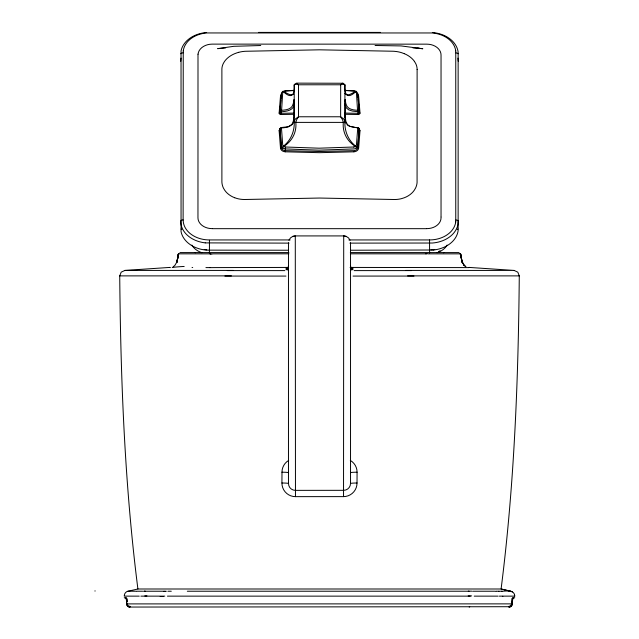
<?xml version="1.0" encoding="UTF-8"?>
<svg xmlns="http://www.w3.org/2000/svg" width="639" height="639" viewBox="0 0 639 639"><rect width="100%" height="100%" fill="white"/><g stroke="black" fill="none" stroke-linecap="round" stroke-linejoin="round"><path stroke-width="0.96" d="M281.032 128.008A1.07 0.815 0 0 0 279.962 128.846L281.336 147.649A4.425 3.451 -3 0 0 285.298 150.644L319.532 151.515L353.846 150.652A4.425 3.451 3 0 0 357.792 147.649L359.174 128.846A1.07 0.815 0 0 0 358.104 128.008M282.111 92.216A4.425 3.347 -7.3 0 0 281.328 93.877L279.962 112.536A1.07 0.799 -4.9 0 0 281.032 113.311L294.14 113.087M288.692 460.415A13.611 13.563 18.5 0 0 281.991 472.205L281.927 483.004A13.523 13.491 23.2 0 0 295.466 496.647L343.534 496.623A13.523 13.491 -23.2 0 0 357.017 483.004L357.073 472.205A13.611 13.563 -18.5 0 0 350.3 460.415M429.56 242.94L429.56 240.751M441.038 217.196L441.038 217.811A14.258 10.823 0 0 1 426.852 228.634L426.509 228.674M509.099 606.882L509.099 606.283A2.244 1.997 -33.1 0 0 511.4 604.214L512.334 603.871L126.666 603.903A3.243 3.027 38.2 0 0 129.901 607.05L509.099 606.715M509.099 606.93L509.099 607.018A3.243 3.019 -38.2 0 0 512.254 603.871A3.243 3.227 -10.9 0 1 509.099 607.17M355.667 146.115A2.804 2.125 15.3 0 0 355.963 145.876A2.923 2.197 11.4 0 0 356.45 144.901L357.752 127.928L349.469 126.25L347.496 124.669L346.074 121.849A28.747 18.707 0 0 1 345.771 120.827L345.156 116.05L345.164 99.66L345.731 103.031A29.138 18.962 0 0 0 346.066 104.205C347.296 109.349 353.311 110.1 357.752 110.283A1.486 0.966 -1.2 0 1 359.238 111.154M344.924 114.277L358.08 114.509L358.104 111.993A1.07 0.815 0 0 0 359.174 111.154L357.8 93.877M429.56 240.583L429.568 239.937L432.148 239.841A26.343 20.001 0 0 0 455.735 221.925M343.534 496.623L343.71 235.919L295.29 235.919L292.774 236.39L290.465 237.916L288.948 240.224M353.679 147.01L319.069 148.192L285.457 147.01A2.868 2.404 0 0 1 283.78 146.323A1.853 0.639 48.2 0 0 283.452 146.123A2.883 2.205 -17.2 0 1 282.702 144.901L281.424 127.528L288.197 126.722L292.374 124.389M514.115 270.433L517.806 272.158L519.275 275.888C518.333 380.437 514.315 485.217 501.096 588.998L137.92 588.998L127.936 591.227A4.345 4.345 0 0 0 126.179 592.057L125.292 592.96A5.32 5.32 0 0 0 124.278 596.131L139.23 596.139M180.733 61.32L180.861 59.179A28.771 21.846 0 0 1 181.037 58.117M458.267 221.326L457.963 224.521A28.771 21.846 0 0 1 432.371 243.028L349.964 243.124M295.825 83.901A1.605 1.23 1.1 0 0 294.22 85.115L294.22 121.17C294.787 130.683 291.112 140.229 283.452 146.123A1.494 0.847 -58.2 0 0 282.566 147.905A4.433 3.403 -11 0 1 281.336 145.924L279.962 128.846M294.22 121.17A1.605 1.206 1.1 0 0 295.825 122.392C296.808 132.161 292.143 141.291 283.748 146.347A1.494 0.511 -48 0 0 282.566 147.905M294.22 85.115C294.859 94.548 291.759 99.62 283.452 91.736A1.494 0.511 48 0 0 282.566 91.728A4.409 3.299 -9.6 0 0 282.111 92.216M359.174 128.846L357.8 145.924A4.425 3.347 7.3 0 1 356.985 147.465M294.164 114.277L281.056 114.509A1.917 1.446 -2.8 0 1 279.131 113.055L280.505 96.09M353.91 151.818L319.532 152.681L285.226 151.81L285.457 147.01M358.83 129.35A1.917 1.47 2.8 0 1 360.005 130.763L358.631 148.232A5.28 4.098 2.5 0 1 353.91 151.81M295.825 122.313L296.648 119.701L298.501 116.769L298.501 84.779L296.36 83.142L343.095 83.246M198.002 54.187L197.962 217.899A14.258 10.823 0 0 0 212.148 228.634L212.491 228.674M183.241 50.864L183.121 219.96A2.284 1.55 0.9 0 0 180.797 220.886M455.759 221.925L455.759 50.864M281.392 127.928C285.817 127.728 291.839 127.025 293.061 121.849A29.138 18.962 0 0 0 293.397 120.683L293.98 115.947L293.988 99.836L293.365 103.183A28.747 18.707 0 0 1 293.069 104.205C291.839 109.389 285.817 110.068 281.384 110.283A1.486 0.966 1.2 0 0 279.898 111.154M280.809 99.804L279.962 112.536A0.839 0.551 1.8 0 1 279.131 113.047M280.928 98.749L281.336 95.602A4.425 3.259 -2.8 0 1 281.487 95.051M294.228 121.035L295.577 118.806L298.501 116.769L340.635 116.769L343.558 118.806L344.908 121.035M137.904 588.998C124.685 485.217 120.667 380.437 119.725 275.888L121.194 272.158L124.885 270.433M173.161 266.782L174.806 265.481L176.875 262.014L178.465 253.827L176.923 262.054L178.473 253.835L211.054 253.851M176.955 262.078L178.473 253.835L178.952 253.843M344.748 104.229A29.881 19.442 0 0 0 345.02 105.131L346.514 108.071L348.75 109.868L352.408 111.058L357.632 111.689L356.45 93.11A2.883 2.093 16.1 0 0 355.627 91.768A1.853 1.046 58 0 0 355.388 91.513C352.464 92.943 347.488 96.992 344.756 93.382M355.651 127.552L357.68 127.528M294.244 84.891L295.665 84.036L298.501 84.779L340.635 84.779L343.423 84.036L344.892 84.891M294.02 121.434L293.045 123.479M281.08 111.857C285.881 111.314 292.71 110.89 294.116 105.131A30.121 19.601 0 0 0 294.259 104.684M281.08 127.88L281.503 127.712M293.7 94.237C290.386 96.09 286.671 92.959 283.748 91.513A1.494 0.847 58.2 0 0 282.574 91.72M292.774 236.398L295.29 235.919L295.466 496.623M433.769 250.001L350.947 250.232M285.29 90.874L294.267 90.347M169.934 267.414L124.821 270.433L131.914 270.417M285.457 91.002L294.379 90.514M430.886 249.857L432.196 249.785A26.822 20.36 0 0 0 434.792 249.474M225.639 47.925L217.667 48.644L233.81 46.312L260.744 45.529M170.206 267.605L170.078 267.605M502.494 591.227L502.677 591.227C506.927 590.963 514.643 589.813 514.73 596.131L499.339 596.139M425.63 253.859L426.405 253.851M129.901 607.17A3.243 3.227 10.9 0 1 126.666 603.871L127.576 604.214M496.231 591.227L501.583 591.227M502.15 591.227L501.703 591.227M425.374 253.859L350.388 253.811M427.946 253.851L460.455 253.851L459.808 253.835M131.746 270.417L132.505 270.417M495.888 591.227L495.505 591.235M132.417 270.417L133.583 270.417M119.725 275.888L231.422 275.88M144.174 591.235L166.348 591.235M136.187 591.227L127.92 591.227M140.876 596.139L164.782 596.139M258.571 32.405L380.421 32.405M455.735 50.872A26.343 20.001 0 0 0 432.148 32.964L206.852 32.948A26.343 20.001 0 0 0 183.265 50.872M295.825 122.392L343.311 122.392A1.605 1.206 -1.1 0 0 344.916 121.17L344.916 85.115A1.605 1.23 -1.1 0 0 343.455 83.901M212.723 228.674L426.277 228.674M290.114 239.937L209.432 239.937A26.231 19.913 0 0 1 183.177 219.968M348.886 239.937L429.568 239.937M205.231 242.892L289.036 243.124M288.053 250.232L206.629 250.137A28.771 21.846 0 0 1 181.061 231.637L181.037 51.008A28.771 21.846 0 0 1 206.629 32.501M179.926 252.589L288.892 252.589M350.316 252.589L459.098 252.589M288.892 253.811L212.595 253.851M288.421 267.429L214.6 267.597A42.549 2.5 -0.3 0 1 209.911 267.637M233.403 270.425L133.902 270.417M405.597 270.425L514.179 270.433L469.066 267.414M407.578 275.88L519.275 275.888M167.865 591.235L171.284 591.227M187.315 591.227L469.042 591.227M472.652 591.235L494.818 591.235M167.426 596.139L470.304 596.139M474.218 596.139L498.116 596.139M124.27 597.713L126.043 597.713A0.911 0.911 0 0 0 126.953 598.623L125.172 598.623M513.82 598.623L512.047 598.623A0.911 0.911 0 0 0 512.957 597.713L514.73 597.713M350.1 267.429L468.77 267.605M209.967 267.605L205.918 267.589M142.657 591.227L136.69 591.227M375.077 45.489L401.068 45.928L422.818 48.748L417.634 48.125M344.948 113.087L358.104 113.319A1.07 0.799 4.9 0 0 359.174 112.536L359.174 111.154M342.823 83.142L340.675 84.731L340.635 116.769L342.488 119.701L343.311 122.313M344.477 90.331L353.846 90.874A4.425 3.107 0 0 1 355.979 91.401M345.084 90.53L353.679 91.002A2.923 1.949 0 0 1 355.052 91.297A2.804 1.781 1.2 0 1 355.412 91.505M412.954 47.909L419.168 48.308M357.632 127.712L358.056 127.88M357.632 111.689L358.056 111.857M285.29 148.927L319.069 150.181L353.846 148.927A4.433 3.698 2.2 0 0 356.554 147.905A4.409 3.363 9.8 0 0 356.993 147.465M432.371 32.509L433.769 32.637M355.02 127.48L350.012 126.426L346.969 124.613M346.218 236.39L343.71 235.919L346.218 236.398L348.535 237.916L350.052 240.224M511.04 591.227L501.096 588.998L512.486 591.818M234.769 197.778L237.325 198.585A23.939 19.034 -5.8 0 0 245.799 199.472L319.5 198.042L394.638 199.512A23.923 19.042 5.9 0 0 400.31 198.921A23.715 18.882 5.9 0 0 401.675 198.593L404.311 197.747A23.827 18.986 5.9 0 0 414.376 190.102L415.558 188.042A23.715 18.89 5.8 0 0 416.029 186.971A23.923 19.05 5.7 0 0 417.075 182.482L417.115 69.419M404.303 53.684L401.675 52.725A23.883 17.125 5.1 0 0 400.318 52.318A23.923 17.165 5.1 0 0 394.638 51.344A24.641 17.724 5.1 0 0 393.193 51.24L319.5 49.818L245.807 51.264A23.851 17.069 -5.1 0 0 244.33 51.352A23.955 17.173 -5.1 0 0 238.69 52.342M464.273 265.409L465.911 266.703L464.257 265.425L462.181 261.966L460.543 253.819L462.045 262.078L460.535 253.827L462.125 262.014L464.194 265.481L462.205 261.958M344.916 121.17C344.349 130.683 348.023 140.229 355.683 146.123A1.494 0.847 58.2 0 1 356.57 147.905A1.494 0.511 48 0 0 355.396 146.379C347.033 141.283 342.32 132.185 343.311 122.392M414.376 61.328L415.558 63.269A23.955 17.157 5 0 1 416.037 64.267A23.931 17.141 5 0 1 417.115 69.459M345.995 123.319L345.02 121.154A30.121 19.601 0 0 1 344.748 120.252M357.712 127.528L357.752 127.928M460.527 253.835L461.989 262.11M281.503 111.689L282.686 93.11A2.923 2.197 -11.4 0 1 283.141 92.032A2.804 2.069 -14.7 0 1 283.436 91.728A1.853 1.046 -58.1 0 1 283.748 91.513M457.963 58.117L458.267 61.32M514.483 594.494L514.714 596.131M280.505 148.232L279.131 130.763A1.917 1.47 -2.8 0 1 280.217 129.374M358.08 97.703L357.8 95.602A4.425 3.259 2.8 0 0 357.536 94.788M358.207 98.749L359.174 112.536A0.839 0.551 -1.8 0 0 360.005 113.055A1.917 1.446 2.8 0 1 358.08 114.501M360.005 113.063L358.631 96.09A5.28 3.906 2.3 0 0 357.544 94.077M344.916 85.115C344.293 94.58 347.328 99.628 355.683 91.736A1.494 0.511 -48 0 1 356.57 91.728A4.409 3.011 0.9 0 0 355.971 91.409M180.733 221.326L180.861 223.458A28.771 21.846 0 0 0 205.231 242.876M209.44 240.288L209.44 242.94M281.056 114.509L281.032 111.993A1.07 0.815 0 0 1 279.962 111.154M129.901 606.715L129.901 606.283M441.038 216.845L441.038 54.954A14.258 10.823 0 0 0 426.852 44.155L212.148 44.123A14.298 10.855 0 0 0 198.05 54.187M429.56 243.124L429.592 252.94M350.531 242.764L350.531 483.491A6.821 0.487 0 0 1 357.073 483.004M288.469 242.764L288.469 483.491A6.821 0.487 0 0 0 281.927 483.004M209.44 243.124L209.408 252.94M502.669 596.267A49.97 0.871 2.3 0 1 502.853 596.323M471.67 595.915A49.97 1.526 0.8 0 1 468.179 595.907M163.225 596.538A49.97 2.005 -1 0 1 160.173 596.522M146.946 595.883A49.97 0.679 -1.8 0 1 144.797 595.907M498.867 591.339A47.43 0.639 1.8 0 1 498.596 591.355M471.782 591.163A48.077 1.446 0.8 0 1 468.307 591.155M95.051 591.059A115.731 1.518 0.2 0 1 95.075 590.891M165.309 591.418A47.518 1.454 -0.8 0 1 163.64 591.418M145.285 591.187A48.093 0.655 -1.8 0 1 143.615 591.195M469.713 606.691A3.179 1.11 -90 0 1 469.202 607.05M126.282 598.847A10.032 0.623 89.4 0 1 126.634 604.095M512.278 603.496A10.032 0.703 -89.9 0 1 512.702 598.192M126.043 597.729A10.032 0.703 89.9 0 1 126.722 603.496M512.366 604.103A10.032 0.623 -89.4 0 1 512.957 597.769M129.901 606.347A2.244 2.221 -0.2 0 1 127.512 604.222M511.551 602.545A9.122 0.623 -89.3 0 1 511.959 598.887M127.241 599.222A9.122 0.703 89.9 0 1 127.52 601.722M194.935 252.589A1.821 1.821 0 0 1 195.606 252.717M443.394 252.717A1.821 1.821 0 0 1 444.065 252.589M350.476 265.888A6.781 0.551 0.1 0 1 350.507 265.944A2.276 2.268 0 0 0 352.8 268.212L352.8 269.482A2.276 2.268 -0.1 0 1 350.531 267.214M350.404 267.797A9.042 0.607 0.1 0 1 352.768 268.212M350.484 269.985A16.902 1.134 0.1 0 0 351.21 269.898L351.762 269.818A13.627 0.919 0.1 0 0 352.768 269.554M288.469 267.214A2.276 2.268 0.1 0 1 286.2 269.482L286.2 268.212A2.276 2.268 0 0 0 288.469 265.944A6.781 0.543 -0.1 0 1 288.524 265.888M288.516 269.985A16.902 1.134 -0.1 0 1 287.79 269.898L287.278 269.826A13.627 0.919 -0.1 0 1 286.232 269.554M286.232 268.212A9.042 0.615 0 0 1 288.54 267.797M288.501 483.491A6.789 6.71 20.3 0 0 295.29 490.361L343.71 490.321A6.789 6.71 -20.3 0 0 350.499 483.491M350.531 472.668A6.821 0.463 0 0 1 357.073 472.205M350.452 471.949A6.941 6.813 -15.8 0 1 350.484 472.668M281.927 472.205A6.821 0.463 0 0 1 288.469 472.668M288.516 472.668A6.941 6.813 15.8 0 1 288.548 471.949M411.564 270.593A923.195 2.556 0 0 1 354.102 270.601M284.882 270.601A923.195 2.556 0 0 1 227.324 270.593M413.976 276.064A925.544 2.724 0 0 1 353.047 276.08M285.937 276.08A925.544 2.724 0 0 1 224.896 276.064M172.21 267.493A44.674 2.372 -0.2 0 1 184.184 266.447M192.698 267.517A44.514 1.11 2.3 0 1 192.043 267.477M427.387 253.723A34.913 0.711 -0.1 0 1 426.085 253.723M212.052 254.066A34.985 1.022 0 0 1 210.111 254.058M238.674 52.334A23.851 17.069 -5.1 0 0 237.317 52.725L234.689 53.684A23.851 17.069 -5.1 0 0 224.616 61.32L223.434 63.269A23.947 17.149 -5 0 0 222.971 64.267A23.931 17.141 -4.9 0 0 221.925 68.381A23.899 17.117 -4.9 0 0 221.885 69.427L221.893 181.899A20.376 16.231 -5.9 0 0 221.925 182.482A24.122 19.226 -5.9 0 0 223.418 188.05L224.624 190.102A23.851 18.994 -5.9 0 0 234.697 197.739M404.319 53.668A23.883 17.125 5.1 0 1 414.407 61.336M206.804 249.769A26.822 20.36 0 0 1 204.208 249.474M433.769 249.985A28.771 21.846 0 0 0 458.139 230.575L458.139 52.071A28.771 21.846 0 0 0 433.769 32.653M181.819 229.401A1.821 1.166 0.5 0 1 181.061 229.05M457.955 229.05A1.821 1.182 -0.2 0 1 457.189 229.417M201.932 252.709A19.058 14.473 0 0 1 191.884 245.08M447.116 245.08A19.058 14.473 0 0 1 437.068 252.709M440.135 250.744A17.013 12.916 0 0 1 438.705 251.51M180.797 53.772A2.284 1.486 -0.1 0 1 183.113 52.877M455.887 220.04A2.284 1.486 -0.1 0 1 458.179 220.894M455.919 52.949A2.276 1.414 0.9 0 1 458.171 53.78M356.474 91.8A4.433 3.283 10.5 0 1 357.784 93.877M355.396 91.561A1.494 0.847 -58.2 0 1 356.562 91.72M355.388 146.347A1.853 0.639 -48.2 0 1 355.683 146.123M355.42 146.379A2.883 2.508 3.6 0 1 353.679 147.042M285.298 148.863A4.425 3.586 0 0 1 282.646 147.849M279.898 128.838A1.486 0.966 -1.2 0 1 281.384 127.968M282.67 91.8A4.433 2.987 -1.7 0 1 285.306 90.93M283.812 91.553A2.883 1.789 -2.3 0 1 285.473 91.073M357.752 127.968A1.486 0.966 1.2 0 1 359.238 128.838M345.188 114.852A1.006 0.655 0 0 1 344.756 115.34M345.188 100.459A1.006 0.655 0 0 1 344.756 100.946M294.291 100.898A1.006 0.655 0 0 1 293.948 100.459M294.291 115.292A1.006 0.655 0 0 1 293.948 114.852M358.798 129.565A1.07 0.823 5.2 0 1 359.174 130.22A0.839 0.543 1.8 0 0 360.005 130.755M344.764 117.009A1.07 0.815 -4.5 0 1 345.244 117.672M345.244 100.027A1.07 0.815 -4.5 0 1 344.764 100.722M293.892 117.672A1.07 0.815 4.5 0 1 294.283 117.057M294.283 100.674A1.07 0.815 4.5 0 1 293.892 100.027M279.131 130.755A0.839 0.543 -1.8 0 0 279.97 130.22A1.07 0.823 -5.1 0 1 280.194 129.685M285.226 151.802A5.28 4.098 -2.5 0 1 280.513 148.232M280.513 96.09A5.28 3.914 -2.3 0 1 281.456 94.213M178.481 253.843L177.011 262.11L178.473 253.835"/></g></svg>
